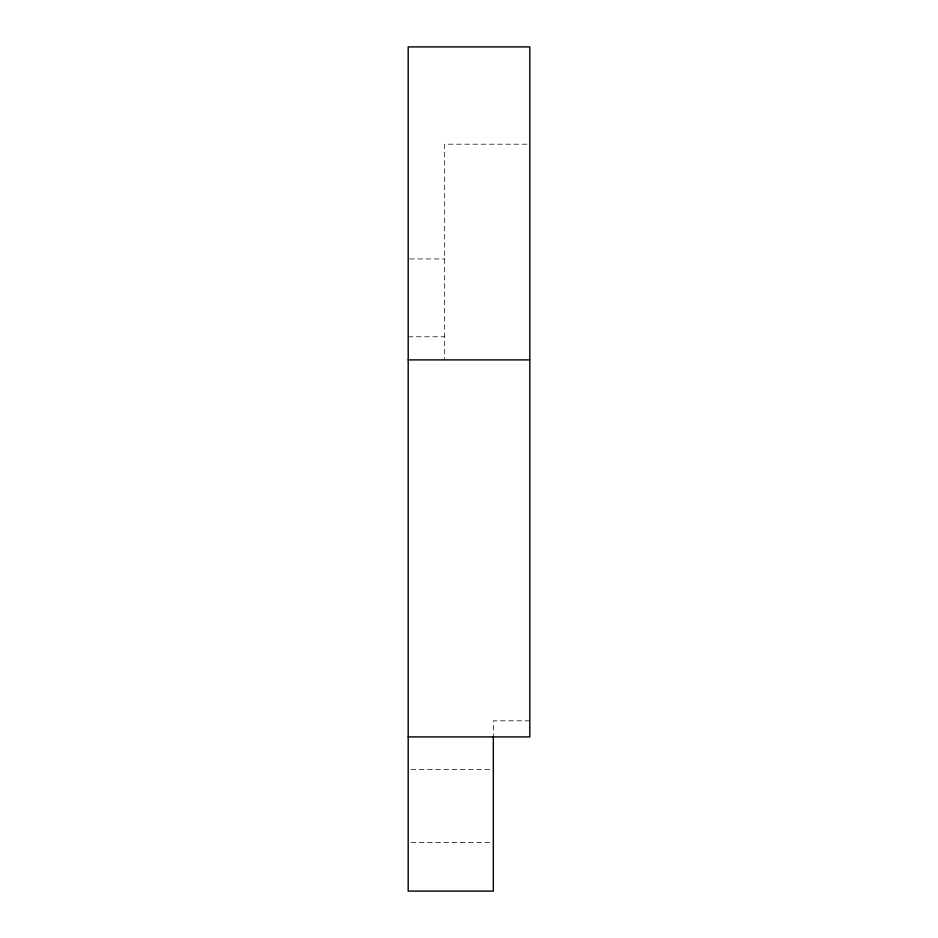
<?xml version="1.0" encoding="UTF-8"?>
<svg xmlns="http://www.w3.org/2000/svg" width="938" height="938" viewBox="0 0 938 938"><rect width="100%" height="100%" fill="white"/><g stroke="black" fill="none" stroke-linecap="round" stroke-linejoin="round"><path stroke-width="0.7" stroke-dasharray="4.69 3.52" d="M526.922 144.194L444.671 144.194L444.671 359.887M409.648 258.947L444.671 258.947M408.194 336.789L444.671 336.789M529.806 720.83L493.329 720.83L493.329 735.744M411.079 769.477L493.329 769.477M411.079 842.453L493.329 842.453"/><path stroke-width="1.41" d="M408.194 359.887L529.806 359.887M408.194 736.905L529.806 736.905L529.806 46.9L408.194 46.9L408.194 891.1L493.329 891.1L493.329 736.905"/></g></svg>
